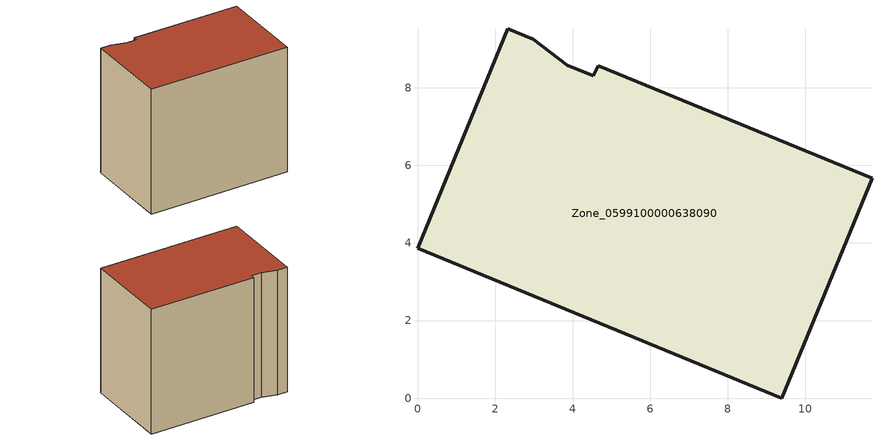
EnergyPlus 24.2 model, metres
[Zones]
Zone_0599100000638090
 floor ground (C_G): 9.39,0 0,3.86 2.33,9.52 2.99,9.25 3.87,8.59 4.54,8.31 4.66,8.57 11.72,5.67 z0
 wall outside (C_F): 4.66,8.57 4.54,8.31 3.87,8.59 2.99,9.25 2.33,9.52 0,3.86 9.39,0 11.72,5.67 4.66,8.57 z0:9.15
 roof outside (C_R): 4.54,8.31 3.87,8.59 2.99,9.25 2.33,9.52 0,3.86 9.39,0 11.72,5.67 4.66,8.57 z9.15
[BUILDING]
Pand.0599100000638090: North Axis=0; Terrain=City; Loads Convergence Tolerance Value=0.04; Temperature Convergence Tolerance Value=0.4; Solar Distribution=FullExterior; Maximum Number of Warmup Days=25; Minimum Number of Warmup Days=1
[Site:Location]
Rotterdam.The.Hague.AP_ZH_NLD Design_Conditions: Latitude=51.96; Longitude=4.45; Time Zone=1; Elevation=-4.5
[SITE:GROUNDTEMPERATURE:BUILDINGSURFACE]
18, 18, 18, 18, 18, 18, 18, 18, 18, 18, 18, 18
[MATERIAL] Thermal Absorptance=0.9; Solar Absorptance=0.7; Visible Absorptance=0.7
Name | Roughness | Thickness | Conductivity | Density | Specific Heat
G.TI.1946 | MediumSmooth | 0.15 | 1 | 540 | 1210
F.TI.1946 | Rough | 0.3 | 0.857143 | 1920 | 840
R.TI.1946 | MediumRough | 0.2 | 0.1 | 1500 | 1000
[CONSTRUCTION]
C_G: G.TI.1946
C_F: F.TI.1946
C_R: R.TI.1946
[ZONE]
Zone_0599100000638090: Type=1; Multiplier=1; Ceiling Height=Autocalculate; Volume=Autocalculate; Floor Area=autocalculate; Part of Total Floor Area=Yes
[ZONEINFILTRATION:DESIGNFLOWRATE]
Infil_Zone_0599100000638090: Zone or ZoneList or Space or SpaceList=Zone_0599100000638090; Schedule=AlwaysOn; Design Flow Rate Calculation Method=Flow/Area; Flow Rate per Floor Area=0.003; Constant Term Coefficient=1; Temperature Term Coefficient=0; Velocity Term Coefficient=0; Velocity Squared Term Coefficient=0
[HVACTEMPLATE:ZONE:IDEALLOADSAIRSYSTEM]
Zone_0599100000638090: Maximum Heating Supply Air Temperature=50; Minimum Cooling Supply Air Temperature=13; Maximum Heating Supply Air Humidity Ratio=0.0156; Minimum Cooling Supply Air Humidity Ratio=0.0077; Heating Limit=NoLimit; Cooling Limit=NoLimit; Dehumidification Control Type=ConstantSensibleHeatRatio; Cooling Sensible Heat Ratio=0.7; Dehumidification Setpoint=60; Humidification Control Type=None; Humidification Setpoint=30; Outdoor Air Method=None; Outdoor Air Flow Rate per Person=0.00944; Outdoor Air Flow Rate per Zone Floor Area=0; Outdoor Air Flow Rate per Zone=0; Demand Controlled Ventilation Type=None; Outdoor Air Economizer Type=NoEconomizer; Heat Recovery Type=None; Sensible Heat Recovery Effectiveness=0.7; Latent Heat Recovery Effectiveness=0.65
[ZONECONTROL:THERMOSTAT]
ThermostatControl_Zone_0599100000638090: Zone or ZoneList=Zone_0599100000638090; Control Type Schedule=DualSetpointControlType; Control 1=Thermostat_Zone_0599100000638090; Temperature Difference Between Cutout And Setpoint=0
[THERMOSTATSETPOINT:DUALSETPOINT]
Thermostat_Zone_0599100000638090: Heating Setpoint Temperature Schedule=HeatingSetpoint_Zone_0599100000638090; Cooling Setpoint Temperature Schedule=CoolingSetpoint_Zone_0599100000638090
[SCHEDULE:COMPACT]
HeatingSetpoint_Zone_0599100000638090: Through: 12/31, For: AllDays, Until: 24:00, 21
CoolingSetpoint_Zone_0599100000638090: Through: 12/31, For: AllDays, Until: 24:00, 24
DualSetpointControlType: Through: 12/31, For: AllDays, Until: 24:00, 4
AlwaysOn: Through: 12/31, For: AllDays, Until: 24:00, 1
